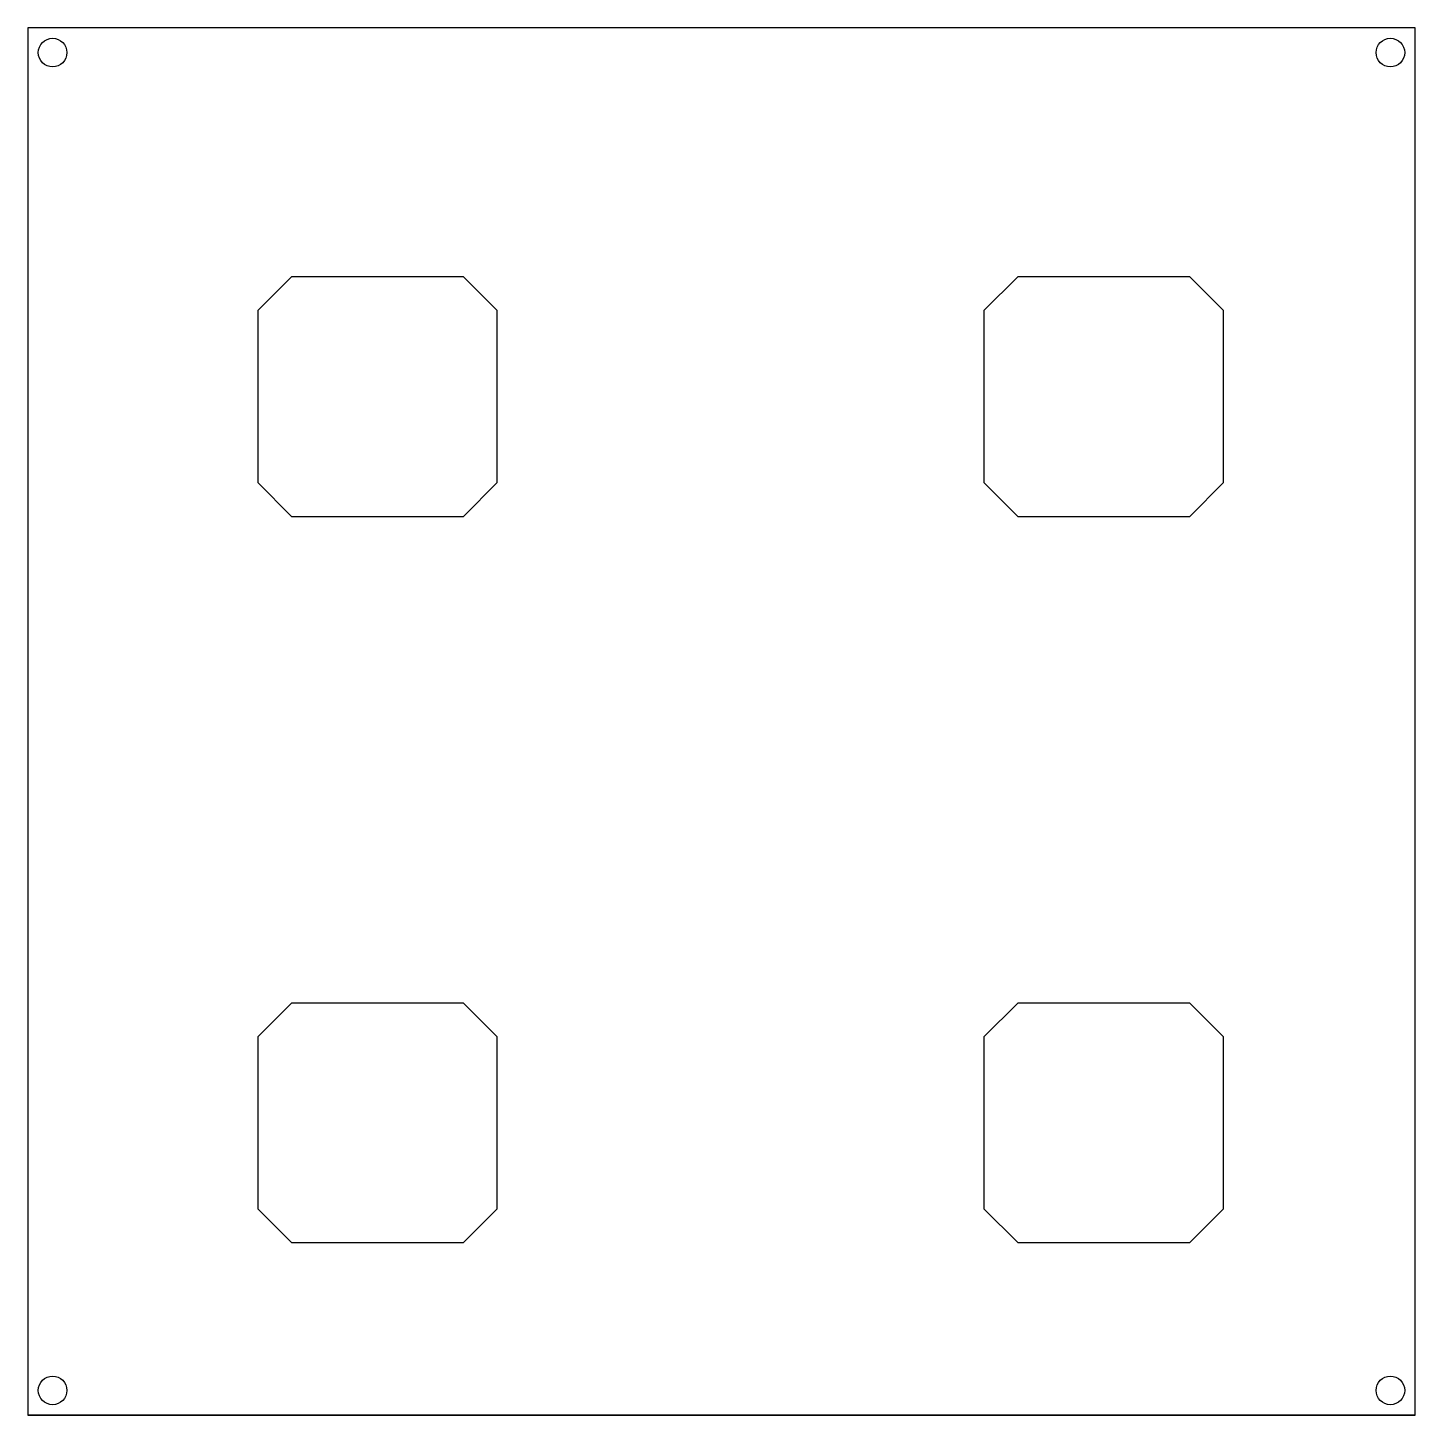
# Model space of a CAD drawing. Header units: millimetres. Extents: x 0 to 145, y 0 to 145.
import ezdxf

# ---------------------------------------------------------------- set-up
doc = ezdxf.new("R2010")
doc.units = ezdxf.units.MM

msp = doc.modelspace()

# ---------------------------------------------------------------- linework, layer by layer
for p, q in [((145.2, 145.2), (0, 145.2)), ((0, 145.2), (0, 0)), ((145.2, 0), (145.2, 145.2)), ((24.065, 115.6), (27.6, 119.135)), ((45.6, 119.135), (27.6, 119.135)), ((45.6, 119.135), (49.135, 115.6)), ((100.065, 115.6), (103.6, 119.135)), ((121.6, 119.135), (103.6, 119.135)), ((121.6, 119.135), (125.135, 115.6)), ((24.065, 115.6), (24.065, 97.6)), ((49.135, 97.6), (49.135, 115.6)), ((100.065, 115.6), (100.065, 97.6)), ((125.135, 97.6), (125.135, 115.6)), ((27.6, 94.065), (24.065, 97.6)), ((49.135, 97.6), (45.6, 94.065)), ((103.6, 94.065), (100.065, 97.6)), ((125.135, 97.6), (121.6, 94.065)), ((27.6, 94.065), (45.6, 94.065)), ((103.6, 94.065), (121.6, 94.065)), ((24.065, 39.6), (27.6, 43.135)), ((45.6, 43.135), (27.6, 43.135)), ((45.6, 43.135), (49.135, 39.6)), ((100.065, 39.6), (103.6, 43.135)), ((121.6, 43.135), (103.6, 43.135)), ((121.6, 43.135), (125.135, 39.6)), ((24.065, 39.6), (24.065, 21.6)), ((49.135, 21.6), (49.135, 39.6)), ((100.065, 39.6), (100.065, 21.6)), ((125.135, 21.6), (125.135, 39.6)), ((27.6, 18.065), (24.065, 21.6)), ((49.135, 21.6), (45.6, 18.065)), ((103.6, 18.065), (100.065, 21.6)), ((125.135, 21.6), (121.6, 18.065)), ((27.6, 18.065), (45.6, 18.065)), ((103.6, 18.065), (121.6, 18.065)), ((0, 0), (145.2, 0))]:
    msp.add_line(p, q)
at = {"extrusion": (0, -1, 0)}
for p, q in [((0, 0), (0, 0, -30)), ((0, 0, -30), (4, 0, -30)), ((145.2, 0), (0, 0)), ((4, 0, -30), (4, 0, -5)), ((4, 0, -5), (8.825, 0, -5)), ((8.825, 0, -5), (8.825, 0, -30)), ((8.825, 0, -30), (12.825, 0, -30)), ((12.825, 0, -30), (12.825, 0, -5)), ((12.825, 0, -5), (17.65, 0, -5)), ((17.65, 0, -5), (17.65, 0, -30)), ((17.65, 0, -30), (21.65, 0, -30)), ((21.65, 0, -30), (21.65, 0, -5)), ((21.65, 0, -5), (26.475, 0, -5)), ((26.475, 0, -5), (26.475, 0, -30)), ((26.475, 0, -30), (30.475, 0, -30)), ((30.475, 0, -30), (30.475, 0, -5)), ((30.475, 0, -5), (35.3, 0, -5)), ((35.3, 0, -5), (35.3, 0, -30)), ((35.3, 0, -30), (39.3, 0, -30)), ((39.3, 0, -30), (39.3, 0, -5)), ((39.3, 0, -5), (44.125, 0, -5)), ((44.125, 0, -5), (44.125, 0, -30)), ((44.125, 0, -30), (48.125, 0, -30)), ((48.125, 0, -30), (48.125, 0, -5)), ((48.125, 0, -5), (52.95, 0, -5)), ((52.95, 0, -5), (52.95, 0, -30)), ((52.95, 0, -30), (56.95, 0, -30)), ((56.95, 0, -30), (56.95, 0, -5)), ((56.95, 0, -5), (61.775, 0, -5)), ((61.775, 0, -5), (61.775, 0, -30)), ((61.775, 0, -30), (65.775, 0, -30)), ((65.775, 0, -30), (65.775, 0, -5)), ((65.775, 0, -5), (70.6, 0, -5)), ((70.6, 0, -5), (70.6, 0, -30)), ((70.6, 0, -30), (74.6, 0, -30)), ((74.6, 0, -30), (74.6, 0, -5)), ((74.6, 0, -5), (79.425, 0, -5)), ((79.425, 0, -5), (79.425, 0, -30)), ((79.425, 0, -30), (83.425, 0, -30)), ((83.425, 0, -30), (83.425, 0, -5)), ((83.425, 0, -5), (88.25, 0, -5)), ((88.25, 0, -5), (88.25, 0, -30)), ((88.25, 0, -30), (92.25, 0, -30)), ((92.25, 0, -30), (92.25, 0, -5)), ((92.25, 0, -5), (97.075, 0, -5)), ((97.075, 0, -5), (97.075, 0, -30)), ((97.075, 0, -30), (101.075, 0, -30)), ((101.075, 0, -30), (101.075, 0, -5)), ((101.075, 0, -5), (105.9, 0, -5)), ((105.9, 0, -5), (105.9, 0, -30)), ((105.9, 0, -30), (109.9, 0, -30)), ((109.9, 0, -30), (109.9, 0, -5)), ((109.9, 0, -5), (114.725, 0, -5)), ((114.725, 0, -5), (114.725, 0, -30)), ((114.725, 0, -30), (118.725, 0, -30)), ((118.725, 0, -30), (118.725, 0, -5)), ((118.725, 0, -5), (123.55, 0, -5)), ((123.55, 0, -5), (123.55, 0, -30)), ((123.55, 0, -30), (127.55, 0, -30)), ((127.55, 0, -30), (127.55, 0, -5)), ((127.55, 0, -5), (132.375, 0, -5)), ((132.375, 0, -5), (132.375, 0, -30)), ((132.375, 0, -30), (136.375, 0, -30)), ((136.375, 0, -30), (136.375, 0, -5)), ((136.375, 0, -5), (141.2, 0, -5)), ((141.2, 0, -5), (141.2, 0, -30)), ((141.2, 0, -30), (145.2, 0, -30)), ((145.2, 0, -30), (145.2, 0))]:
    msp.add_line(p, q, dxfattribs=at)
for centre in [(2.6, 142.6), (142.6, 142.6), (2.6, 2.6), (142.6, 2.6)]:
    msp.add_circle(centre, 1.5)

doc.saveas('drawing.dxf')
